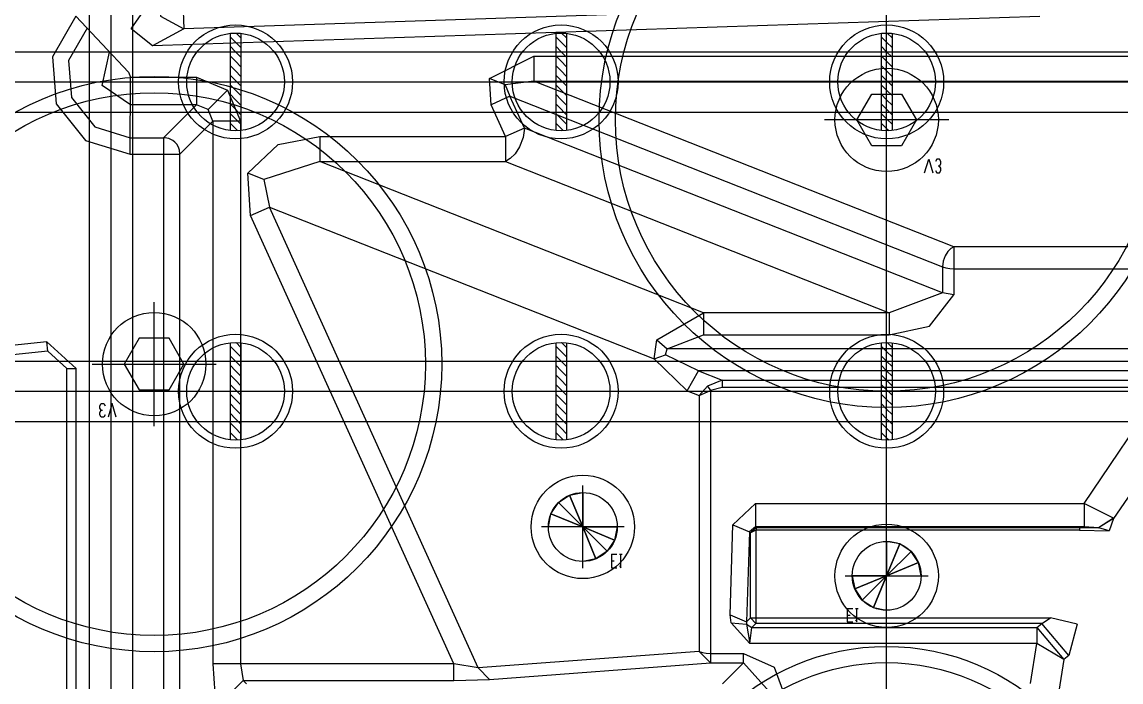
# Model space of a CAD drawing. Header units: millimetres. Extents: x -1 to 1014, y -756 to 757.
# Drawn here: x 140.9 to 195.3, y 136 to 168.7 of the extents above; entities that cross this region are included whole.
import ezdxf

# ---------------------------------------------------------------- set-up
doc = ezdxf.new("R2010")
doc.units = ezdxf.units.MM

# ---------------------------------------------------------------- blocks, each defined once
blk = doc.blocks.new('blockName2')
for points in [[(183.715, 26.3369), (183.715, 408.81)], [(145.31, 281.492), (145.31, 29.578)], [(144.236, 280.418), (144.236, 37.2676)], [(146.384, 280.418), (146.384, 37.2676)], [(146.314, 168.372), (147.66, 170.29)], [(147.66, 170.29), (147.781, 168.998), (148.924, 168.371)], [(191.256, 169.775), (148.924, 168.371)], [(148.88, 169.69), (148.924, 168.371)], [(143.576, 168.996), (142.43, 166.977), (142.611, 164.662), (144.061, 162.848), (146.28, 162.165)], [(146.19, 166.229), (143.576, 168.996)], [(191.293, 168.984), (147.379, 167.528)], [(144.137, 168.404), (143.227, 166.801), (143.369, 164.964), (144.519, 163.523), (146.28, 162.98)], [(147.379, 167.528), (146.314, 168.372)], [(148.924, 168.371), (147.379, 167.528)], [(151.219, 168.143), (151.219, 163.338)], [(151.514, 168.156), (151.756, 167.913)], [(151.756, 168.143), (151.756, 163.338)], [(167.333, 168.143), (167.333, 163.338)], [(167.627, 168.156), (167.87, 167.913)], [(167.87, 168.143), (167.87, 163.338)], [(183.447, 168.143), (183.447, 163.338)], [(183.741, 168.156), (183.984, 167.913)], [(183.984, 168.143), (183.984, 163.338)], [(151.219, 167.976), (151.488, 167.707)], [(151.488, 167.707), (151.756, 167.439)], [(167.333, 167.976), (167.602, 167.707)], [(167.602, 167.707), (167.87, 167.439)], [(183.447, 167.976), (183.715, 167.707)], [(183.715, 167.707), (183.984, 167.439)], [(96.4318, 167.234), (270.999, 167.234)], [(146.285, 164.611), (144.887, 165.564), (145.256, 167.217)], [(151.219, 167.501), (151.486, 167.234)], [(151.219, 167.026), (151.488, 166.758)], [(151.486, 167.234), (151.488, 167.233)], [(151.488, 167.233), (151.756, 166.964)], [(164.053, 165.903), (166.245, 167.015)], [(166.245, 167.015), (166.245, 165.78)], [(166.245, 167.015), (203.259, 167.015)], [(167.333, 167.501), (167.6, 167.234)], [(167.333, 167.026), (167.602, 166.758)], [(167.6, 167.234), (167.602, 167.233)], [(167.602, 167.233), (167.87, 166.964)], [(183.447, 167.501), (183.714, 167.234)], [(183.447, 167.026), (183.715, 166.758)], [(183.714, 167.234), (183.715, 167.233)], [(183.715, 167.233), (183.984, 166.964)], [(151.219, 166.552), (151.488, 166.283)], [(151.488, 166.758), (151.756, 166.489)], [(167.333, 166.552), (167.602, 166.283)], [(167.602, 166.758), (167.87, 166.489)], [(183.447, 166.552), (183.715, 166.283)], [(183.715, 160.791), (183.715, 166.93)], [(183.715, 166.758), (183.984, 166.489)], [(146.19, 166.229), (146.285, 165.971)], [(146.28, 162.165), (146.285, 165.971)], [(146.285, 165.971), (149.555, 165.971)], [(149.555, 165.971), (149.555, 164.611)], [(149.555, 165.971), (151.093, 165.335)], [(151.219, 166.077), (151.488, 165.808)], [(151.488, 166.283), (151.756, 166.014)], [(167.333, 166.077), (167.602, 165.808)], [(167.602, 166.283), (167.87, 166.014)], [(183.447, 166.077), (183.715, 165.808)], [(183.715, 166.283), (183.984, 166.014)], [(96.4318, 165.741), (272.492, 165.741)], [(151.219, 165.602), (151.488, 165.333)], [(151.488, 165.808), (151.555, 165.741)], [(151.555, 165.741), (151.756, 165.54)], [(164.837, 165.594), (164.053, 165.903)], [(164.138, 164.609), (164.053, 165.903)], [(166.245, 165.78), (164.837, 165.594)], [(164.837, 165.594), (165.067, 165.03)], [(166.245, 165.78), (203.259, 165.78)], [(187.039, 157.585), (166.245, 165.78)], [(167.333, 165.602), (167.602, 165.333)], [(167.602, 165.808), (167.669, 165.741)], [(167.669, 165.741), (167.87, 165.54)], [(183.447, 165.602), (183.715, 165.333)], [(183.715, 165.808), (183.783, 165.741)], [(183.783, 165.741), (183.984, 165.54)], [(150.134, 164.376), (151.093, 165.335)], [(151.093, 165.335), (151.73, 163.796)], [(151.219, 165.127), (151.488, 164.859)], [(151.488, 165.333), (151.756, 165.065)], [(151.488, 164.859), (151.756, 164.59)], [(165.067, 165.03), (164.138, 164.609)], [(165.782, 163.454), (165.067, 165.03)], [(165.067, 165.03), (186.481, 156.591)], [(167.333, 165.127), (167.602, 164.859)], [(167.602, 165.333), (167.87, 165.065)], [(167.602, 164.859), (167.87, 164.59)], [(182.977, 162.582), (182.239, 163.861), (182.977, 165.14), (184.454, 165.14), (185.192, 163.861), (184.454, 162.582), (182.977, 162.582)], [(183.447, 165.127), (183.715, 164.859)], [(183.715, 165.333), (183.984, 165.065)], [(183.715, 164.859), (183.984, 164.59)], [(149.555, 164.611), (146.285, 164.611)], [(147.923, 162.98), (149.555, 164.611)], [(150.134, 164.376), (149.555, 164.611)], [(150.37, 163.796), (150.134, 164.376)], [(151.219, 164.653), (151.488, 164.384)], [(151.488, 164.384), (151.624, 164.247)], [(164.852, 163.033), (164.138, 164.609)], [(167.333, 164.653), (167.602, 164.384)], [(167.602, 164.384), (167.738, 164.247)], [(183.447, 164.653), (183.715, 164.384)], [(183.715, 164.384), (183.852, 164.247)], [(96.4318, 164.247), (270.999, 164.247)], [(148.739, 162.165), (150.37, 163.796)], [(150.37, 163.796), (150.37, 136.941)], [(151.73, 163.796), (150.37, 163.796)], [(151.219, 164.178), (151.488, 163.909)], [(151.488, 163.909), (151.756, 163.641)], [(151.624, 164.247), (151.756, 164.115)], [(151.73, 163.796), (151.73, 136.941)], [(167.333, 164.178), (167.602, 163.909)], [(167.602, 163.909), (167.87, 163.641)], [(167.738, 164.247), (167.87, 164.115)], [(186.785, 163.861), (180.646, 163.861)], [(183.447, 164.178), (183.715, 163.909)], [(183.715, 163.909), (183.984, 163.641)], [(183.852, 164.247), (183.984, 164.115)], [(151.219, 163.703), (151.488, 163.434)], [(151.488, 163.434), (151.593, 163.329)], [(165.782, 163.454), (165.72, 162.981), (165.549, 162.531), (165.322, 162.18), (165.086, 161.943), (164.852, 161.798)], [(165.782, 163.454), (164.852, 163.033)], [(186.481, 155.297), (165.782, 163.454)], [(167.333, 163.703), (167.602, 163.434)], [(167.602, 163.434), (167.707, 163.329)], [(183.447, 163.703), (183.715, 163.434)], [(183.715, 163.434), (183.821, 163.329)], [(146.28, 162.98), (147.923, 162.98)], [(147.923, 162.98), (147.923, 120.215)], [(148.739, 162.165), (148.716, 162.356), (148.657, 162.518), (148.576, 162.651), (148.483, 162.756), (148.384, 162.836), (148.284, 162.895), (148.187, 162.935), (148.095, 162.961), (148.011, 162.975), (147.923, 162.98)], [(152.097, 161.225), (153.59, 162.65), (155.659, 163.033)], [(155.659, 163.033), (164.852, 163.033)], [(155.659, 163.033), (155.659, 161.798)], [(164.852, 163.033), (164.852, 161.798)], [(146.28, 162.165), (148.739, 162.165)], [(148.739, 121.031), (148.739, 162.165)], [(155.659, 161.798), (152.881, 160.916)], [(174.649, 154.314), (155.659, 161.798)], [(155.659, 161.798), (164.852, 161.798)], [(164.852, 161.798), (183.842, 154.314)], [(185.596, 161.241), (185.798, 161.913), (185.999, 161.241)], [(186.335, 161.577), (186.402, 161.689), (186.402, 161.801), (186.335, 161.913), (186.2, 161.913), (186.133, 161.801)], [(186.133, 161.353), (186.2, 161.241), (186.335, 161.241), (186.402, 161.353), (186.402, 161.465), (186.335, 161.577), (186.268, 161.577)], [(152.235, 159.123), (152.097, 161.225)], [(152.881, 160.916), (152.097, 161.225)], [(152.881, 160.916), (153.165, 159.544)], [(152.235, 159.123), (153.165, 159.544)], [(153.165, 159.544), (172.211, 152.038)], [(163.5, 136.74), (153.165, 159.544)], [(162.288, 136.941), (152.235, 159.123)], [(187.039, 157.585), (186.894, 157.494), (186.747, 157.343), (186.612, 157.127), (186.516, 156.862), (186.481, 156.591)], [(211.589, 157.585), (187.039, 157.585)], [(187.039, 157.585), (187.039, 155.204)], [(186.481, 156.591), (186.646, 156.541), (186.835, 156.509), (187.039, 156.498)], [(186.481, 156.591), (186.481, 155.297)], [(187.039, 156.498), (204.415, 156.498)], [(186.481, 155.297), (183.842, 154.314)], [(183.842, 153.227), (185.836, 153.659), (187.039, 155.204)], [(187.039, 155.204), (186.481, 155.297)], [(147.459, 148.705), (147.459, 154.845)], [(172.346, 152.969), (174.649, 154.314)], [(183.842, 154.314), (174.649, 154.314)], [(174.649, 154.314), (174.649, 153.227)], [(183.842, 154.314), (183.842, 153.227)], [(142.143, 152.882), (135.055, 152.137)], [(142.192, 152.413), (142.143, 152.882)], [(143.608, 151.563), (142.143, 152.882)], [(148.198, 150.496), (148.936, 151.775), (148.198, 153.054), (146.721, 153.054), (145.982, 151.775), (146.721, 150.496), (148.198, 150.496)], [(172.211, 152.038), (172.346, 152.969)], [(172.346, 152.969), (172.849, 152.529)], [(172.849, 152.529), (174.649, 153.227)], [(174.649, 153.227), (183.842, 153.227)], [(142.192, 152.413), (135.105, 151.668)], [(143.136, 151.563), (142.192, 152.413)], [(151.219, 152.834), (151.219, 148.03)], [(151.219, 152.668), (151.488, 152.399)], [(151.488, 152.399), (151.756, 152.13)], [(151.514, 152.848), (151.756, 152.605)], [(151.756, 152.834), (151.756, 148.03)], [(167.333, 152.834), (167.333, 148.03)], [(167.333, 152.668), (167.602, 152.399)], [(167.602, 152.399), (167.87, 152.13)], [(167.627, 152.848), (167.87, 152.605)], [(167.87, 152.834), (167.87, 148.03)], [(172.769, 152.237), (172.849, 152.529)], [(198.982, 152.529), (172.849, 152.529)], [(183.447, 152.834), (183.447, 148.03)], [(183.447, 152.668), (183.715, 152.399)], [(183.715, 152.399), (183.984, 152.13)], [(183.741, 152.848), (183.984, 152.605)], [(183.984, 152.834), (183.984, 148.03)], [(96.4318, 151.926), (270.999, 151.926)], [(144.389, 151.775), (150.529, 151.775)], [(151.219, 152.193), (151.486, 151.926)], [(151.486, 151.926), (151.488, 151.924)], [(151.488, 151.924), (151.756, 151.656)], [(167.333, 152.193), (167.6, 151.926)], [(167.6, 151.926), (167.602, 151.924)], [(167.602, 151.924), (167.87, 151.656)], [(172.211, 152.038), (172.769, 152.237)], [(172.211, 152.038), (173.846, 150.448)], [(174.404, 151.442), (172.769, 152.237)], [(183.447, 152.193), (183.714, 151.926)], [(183.714, 151.926), (183.715, 151.924)], [(183.715, 151.924), (183.984, 151.656)], [(143.136, 133.268), (143.136, 151.563)], [(143.136, 151.563), (143.608, 151.563)], [(143.608, 133.268), (143.608, 151.563)], [(151.219, 151.718), (151.488, 151.45)], [(151.219, 151.243), (151.488, 150.975)], [(151.488, 151.45), (151.756, 151.181)], [(167.333, 151.718), (167.602, 151.45)], [(167.333, 151.243), (167.602, 150.975)], [(167.602, 151.45), (167.87, 151.181)], [(173.846, 150.448), (174.404, 151.442)], [(198.982, 151.442), (174.404, 151.442)], [(174.404, 151.442), (175.573, 150.981)], [(183.447, 151.718), (183.715, 151.45)], [(183.447, 151.243), (183.715, 150.975)], [(183.715, 151.45), (183.984, 151.181)], [(151.219, 150.769), (151.488, 150.5)], [(151.488, 150.975), (151.756, 150.706)], [(167.333, 150.769), (167.602, 150.5)], [(167.602, 150.975), (167.87, 150.706)], [(174.431, 150.218), (174.853, 150.684)], [(175.573, 150.981), (174.853, 150.684)], [(174.853, 150.684), (174.989, 150.462)], [(175.573, 150.981), (199.327, 150.981)], [(175.573, 150.981), (175.573, 150.619)], [(183.447, 150.769), (183.715, 150.5)], [(183.715, 150.975), (183.984, 150.706)], [(96.4318, 150.432), (272.492, 150.432)], [(151.219, 150.294), (151.488, 150.025)], [(151.488, 150.5), (151.555, 150.432)], [(151.555, 150.432), (151.756, 150.231)], [(167.333, 150.294), (167.602, 150.025)], [(167.602, 150.5), (167.669, 150.432)], [(167.669, 150.432), (167.87, 150.231)], [(173.846, 150.448), (174.431, 150.218)], [(174.431, 150.218), (174.989, 150.462)], [(174.431, 150.218), (174.431, 137.553)], [(175.573, 150.619), (174.989, 150.462)], [(174.989, 150.462), (174.989, 136.99)], [(197.364, 150.619), (175.573, 150.619)], [(183.447, 150.294), (183.715, 150.025)], [(183.715, 150.5), (183.783, 150.432)], [(183.783, 150.432), (183.984, 150.231)], [(193.497, 144.881), (197.364, 150.619)], [(144.84, 149.492), (144.773, 149.603), (144.773, 149.715), (144.84, 149.827), (144.974, 149.827), (145.041, 149.715)], [(145.578, 149.156), (145.377, 149.827), (145.176, 149.156)], [(151.219, 149.819), (151.488, 149.55)], [(151.488, 150.025), (151.756, 149.757)], [(167.333, 149.819), (167.602, 149.55)], [(167.602, 150.025), (167.87, 149.757)], [(183.447, 149.819), (183.715, 149.55)], [(183.715, 150.025), (183.984, 149.757)], [(145.041, 149.268), (144.974, 149.156), (144.84, 149.156), (144.773, 149.268), (144.773, 149.38), (144.84, 149.492), (144.907, 149.492)], [(151.219, 149.344), (151.488, 149.076)], [(151.488, 149.55), (151.756, 149.282)], [(151.488, 149.076), (151.624, 148.939)], [(167.333, 149.344), (167.602, 149.076)], [(167.602, 149.55), (167.87, 149.282)], [(167.602, 149.076), (167.738, 148.939)], [(183.447, 149.344), (183.715, 149.076)], [(183.715, 149.55), (183.984, 149.282)], [(183.715, 149.076), (183.852, 148.939)], [(198.406, 149.169), (194.936, 144.133)], [(96.4318, 148.939), (270.999, 148.939)], [(151.219, 148.87), (151.488, 148.601)], [(151.488, 148.601), (151.756, 148.332)], [(151.624, 148.939), (151.756, 148.807)], [(167.333, 148.87), (167.602, 148.601)], [(167.602, 148.601), (167.87, 148.332)], [(167.738, 148.939), (167.87, 148.807)], [(183.447, 148.87), (183.715, 148.601)], [(183.715, 148.601), (183.984, 148.332)], [(183.852, 148.939), (183.984, 148.807)], [(151.219, 148.395), (151.488, 148.126)], [(151.488, 148.126), (151.593, 148.021)], [(167.333, 148.395), (167.602, 148.126)], [(167.602, 148.126), (167.707, 148.021)], [(183.447, 148.395), (183.715, 148.126)], [(183.715, 148.126), (183.821, 148.021)], [(168.676, 141.672), (168.676, 145.765)], [(176.109, 143.828), (177.231, 144.881)], [(177.231, 144.881), (193.497, 144.881)], [(177.231, 144.881), (177.231, 143.72)], [(194.937, 144.154), (193.497, 144.881)], [(193.497, 144.881), (193.497, 143.72)], [(194.937, 144.154), (194.2, 143.677)], [(194.936, 144.133), (194.937, 144.154)], [(170.722, 143.718), (166.629, 143.718)], [(175.964, 139.368), (176.109, 143.828)], [(176.109, 143.828), (176.925, 143.483)], [(177.231, 143.72), (176.925, 143.483)], [(176.974, 143.433), (177.255, 143.696)], [(193.497, 143.72), (177.231, 143.72)], [(177.231, 143.72), (177.255, 143.696)], [(177.255, 143.696), (193.262, 143.696)], [(177.255, 143.696), (177.255, 143.56)], [(193.262, 143.696), (193.262, 143.56)], [(193.262, 143.696), (194.2, 143.677)], [(194.2, 143.677), (193.497, 143.72)], [(194.936, 144.133), (194.207, 143.676)], [(194.73, 143.519), (194.215, 143.676)], [(194.936, 144.133), (194.73, 143.519)], [(176.925, 143.483), (176.779, 139.023)], [(176.974, 143.433), (176.925, 143.483)], [(177.246, 143.56), (176.974, 143.433)], [(176.974, 139.218), (176.974, 143.433)], [(193.262, 143.56), (177.246, 143.56)], [(177.246, 143.56), (177.246, 138.946)], [(183.715, 139.255), (183.715, 143.348)], [(193.262, 143.56), (194.73, 143.519)], [(170.088, 142.373), (170.088, 141.702), (170.356, 141.702)], [(170.088, 142.373), (170.356, 142.373)], [(170.088, 142.038), (170.222, 142.038)], [(170.491, 141.814), (170.558, 141.702), (170.558, 142.373)], [(170.491, 142.373), (170.625, 142.373)], [(181.669, 141.301), (185.762, 141.301)], [(175.964, 139.368), (176.779, 139.023)], [(176.019, 138.977), (175.964, 139.368)], [(181.766, 139.688), (181.766, 139.016), (182.035, 139.016)], [(181.766, 139.688), (182.035, 139.688)], [(181.766, 139.352), (181.901, 139.352)], [(182.169, 139.128), (182.236, 139.016), (182.236, 139.688)], [(182.169, 139.688), (182.303, 139.688)], [(176.941, 137.953), (176.019, 138.977)], [(176.019, 138.977), (176.782, 138.914)], [(176.779, 139.023), (176.974, 139.218)], [(176.779, 139.023), (176.782, 138.914)], [(176.782, 138.914), (176.941, 137.953)], [(176.782, 138.914), (177.037, 138.736)], [(176.941, 137.953), (177.037, 138.736)], [(176.974, 139.218), (191.829, 139.218)], [(176.974, 139.218), (177.246, 138.946)], [(177.246, 138.946), (177.037, 138.736)], [(177.037, 138.736), (191.143, 138.736)], [(191.389, 138.946), (177.246, 138.946)], [(191.143, 138.736), (191.389, 138.946)], [(191.143, 138.736), (191.143, 137.953)], [(191.143, 138.736), (192.485, 137.161)], [(191.389, 138.946), (191.829, 139.218)], [(192.73, 137.358), (191.389, 138.946)], [(193.152, 138.905), (191.829, 139.218)], [(193.152, 138.905), (192.73, 137.358)], [(191.143, 137.953), (176.941, 137.953)], [(190.835, 135.966), (191.143, 137.953)], [(192.485, 137.161), (191.143, 137.953)], [(174.431, 137.553), (163.5, 136.74)], [(174.431, 137.553), (174.596, 137.502), (174.786, 137.471), (174.989, 137.46)], [(174.431, 137.553), (174.989, 136.99)], [(174.989, 137.46), (176.625, 137.46)], [(176.625, 137.46), (178.155, 136.788), (178.727, 135.211)], [(176.625, 136.99), (176.625, 137.46)], [(192.485, 137.161), (192.19, 135.276)], [(192.73, 137.358), (192.485, 137.161)], [(162.288, 136.941), (150.37, 136.941)], [(150.37, 136.941), (150.512, 134.766)], [(151.73, 136.941), (151.872, 136.125)], [(162.288, 136.125), (162.288, 136.941)], [(163.5, 136.74), (162.288, 136.941)], [(164.058, 136.177), (163.5, 136.74)], [(164.058, 136.177), (174.989, 136.99)], [(174.989, 136.99), (176.625, 136.99)], [(176.625, 136.99), (175.597, 135.962)], [(176.625, 136.99), (177.911, 135.557)], [(150.512, 134.766), (151.872, 136.125)], [(151.872, 136.125), (162.288, 136.125)], [(152.035, 135.962), (151.872, 136.125)], [(162.288, 136.125), (164.058, 136.177)]]:
    blk.add_lwpolyline(points)
for points in [[(167.47, 144.924), (168.023, 145.294), (168.676, 143.718), (168.676, 143.718)], [(168.023, 145.294), (168.676, 145.424), (168.676, 143.718), (168.676, 143.718)], [(167.1, 144.371), (167.47, 144.924), (168.676, 143.718), (168.676, 143.718)], [(166.97, 143.718), (167.1, 144.371), (168.676, 143.718), (168.676, 143.718)], [(170.381, 143.718), (170.251, 143.066), (168.676, 143.718), (168.676, 143.718)], [(170.251, 143.066), (169.882, 142.512), (168.676, 143.718), (168.676, 143.718)], [(169.882, 142.512), (169.328, 142.143), (168.676, 143.718), (168.676, 143.718)], [(169.328, 142.143), (168.676, 142.013), (168.676, 143.718), (168.676, 143.718)], [(184.368, 142.877), (183.715, 143.006), (183.715, 141.301), (183.715, 141.301)], [(184.921, 142.507), (184.368, 142.877), (183.715, 141.301), (183.715, 141.301)], [(185.291, 141.954), (184.921, 142.507), (183.715, 141.301), (183.715, 141.301)], [(185.421, 141.301), (185.291, 141.954), (183.715, 141.301), (183.715, 141.301)], [(182.01, 141.301), (182.14, 140.648), (183.715, 141.301), (183.715, 141.301)], [(182.14, 140.648), (182.51, 140.095), (183.715, 141.301), (183.715, 141.301)], [(182.51, 140.095), (183.063, 139.726), (183.715, 141.301), (183.715, 141.301)], [(183.063, 139.726), (183.715, 139.596), (183.715, 141.301), (183.715, 141.301)]]:
    blk.add_lwpolyline(points, close=True)
for centre, radius in [((183.715, 163.861), 14.2339), ((183.715, 163.861), 13.4283), ((151.488, 165.741), 2.8199), ((151.488, 165.741), 2.4171), ((167.602, 165.741), 2.8199), ((167.602, 165.741), 2.4171), ((183.715, 165.741), 2.8199), ((183.715, 165.741), 2.4171), ((147.459, 151.775), 14.2339), ((183.715, 163.861), 2.5581), ((147.459, 151.775), 13.4283), ((147.459, 151.775), 2.5581), ((151.488, 150.432), 2.8199), ((167.602, 150.432), 2.8199), ((183.715, 150.432), 2.8199), ((151.488, 150.432), 2.4171), ((167.602, 150.432), 2.4171), ((183.715, 150.432), 2.4171), ((168.676, 143.718), 2.5581), ((168.676, 143.718), 1.7054), ((183.715, 141.301), 2.5581), ((183.715, 141.301), 1.7054), ((183.715, 126.261), 11.5483), ((183.715, 126.261), 10.7426)]:
    blk.add_circle(centre, radius)

msp = doc.modelspace()

# ---------------------------------------------------------------- block references
msp.add_blockref('blockName2', (0, 0))

doc.saveas('drawing.dxf')
